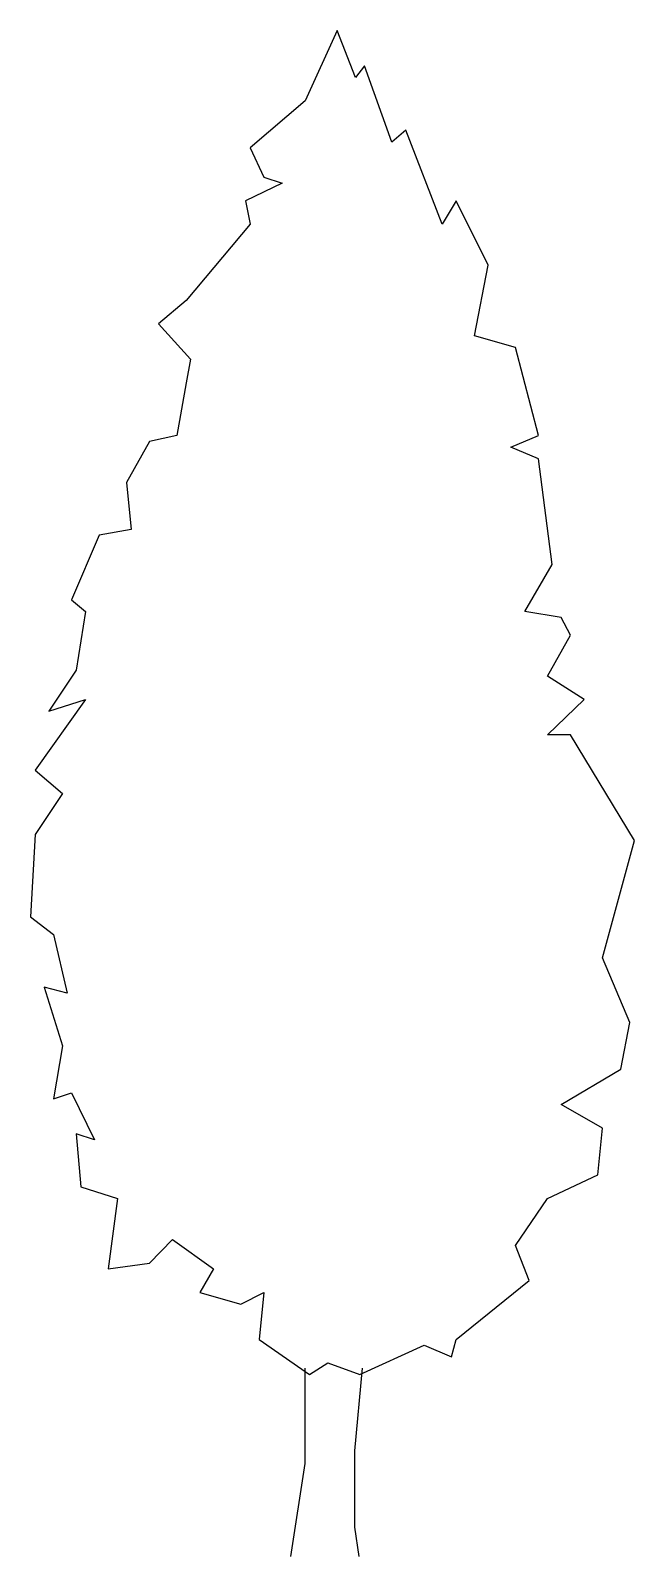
# Model space of a CAD drawing. Header units: feet. Extents: x -3.1 to 3.2, y 0 to 16.
import ezdxf

# ---------------------------------------------------------------- set-up
doc = ezdxf.new("R2010")
doc.units = ezdxf.units.FT
doc.header["$MEASUREMENT"] = 0

msp = doc.modelspace()

# ---------------------------------------------------------------- linework, layer by layer
msp.add_lwpolyline([(0.13, 15.975), (-0.206, 15.238), (-0.781, 14.746), (-0.637, 14.439), (-0.445, 14.377), (-0.829, 14.193), (-0.781, 13.947), (-1.452, 13.149), (-1.739, 12.903), (-1.404, 12.534), (-1.452, 12.288), (-1.548, 11.735), (-1.835, 11.674), (-2.075, 11.244), (-2.027, 10.752), (-2.362, 10.691), (-2.65, 10.015), (-2.506, 9.892), (-2.602, 9.278), (-2.889, 8.848), (-2.506, 8.97), (-3.033, 8.233), (-2.746, 7.987), (-3.033, 7.557), (-3.081, 6.697), (-2.842, 6.513), (-2.698, 5.898), (-2.937, 5.96), (-2.746, 5.345), (-2.842, 4.792), (-2.65, 4.854), (-2.41, 4.362), (-2.602, 4.424), (-2.554, 3.871), (-2.171, 3.748), (-2.266, 3.011), (-1.835, 3.072), (-1.595, 3.318), (-1.164, 3.011), (-1.308, 2.765), (-0.877, 2.642), (-0.637, 2.765), (-0.685, 2.273), (-0.158, 1.905), (0.034, 2.028), (0.37, 1.905), (1.041, 2.212), (1.328, 2.089), (1.376, 2.273), (2.143, 2.888), (1.999, 3.256), (2.335, 3.748), (2.862, 3.994), (2.91, 4.485), (2.478, 4.731), (3.101, 5.1), (3.197, 5.591), (2.91, 6.267), (3.245, 7.496), (2.574, 8.602), (2.335, 8.602), (2.718, 8.97), (2.335, 9.216), (2.574, 9.646), (2.478, 9.831), (2.095, 9.892), (2.382, 10.384), (2.239, 11.49), (1.951, 11.613), (2.239, 11.735), (1.999, 12.657), (1.568, 12.78), (1.711, 13.517), (1.376, 14.193), (1.232, 13.947), (0.849, 14.93), (0.705, 14.807), (0.417, 15.606), (0.322, 15.483)], close=True)
for points in [[(-0.208, 1.972), (-0.208, 0.972), (-0.359, 0)], [(0.392, 1.972), (0.311, 1.106), (0.311, 0.307), (0.359, 0)]]:
    msp.add_lwpolyline(points)

doc.saveas('drawing.dxf')
